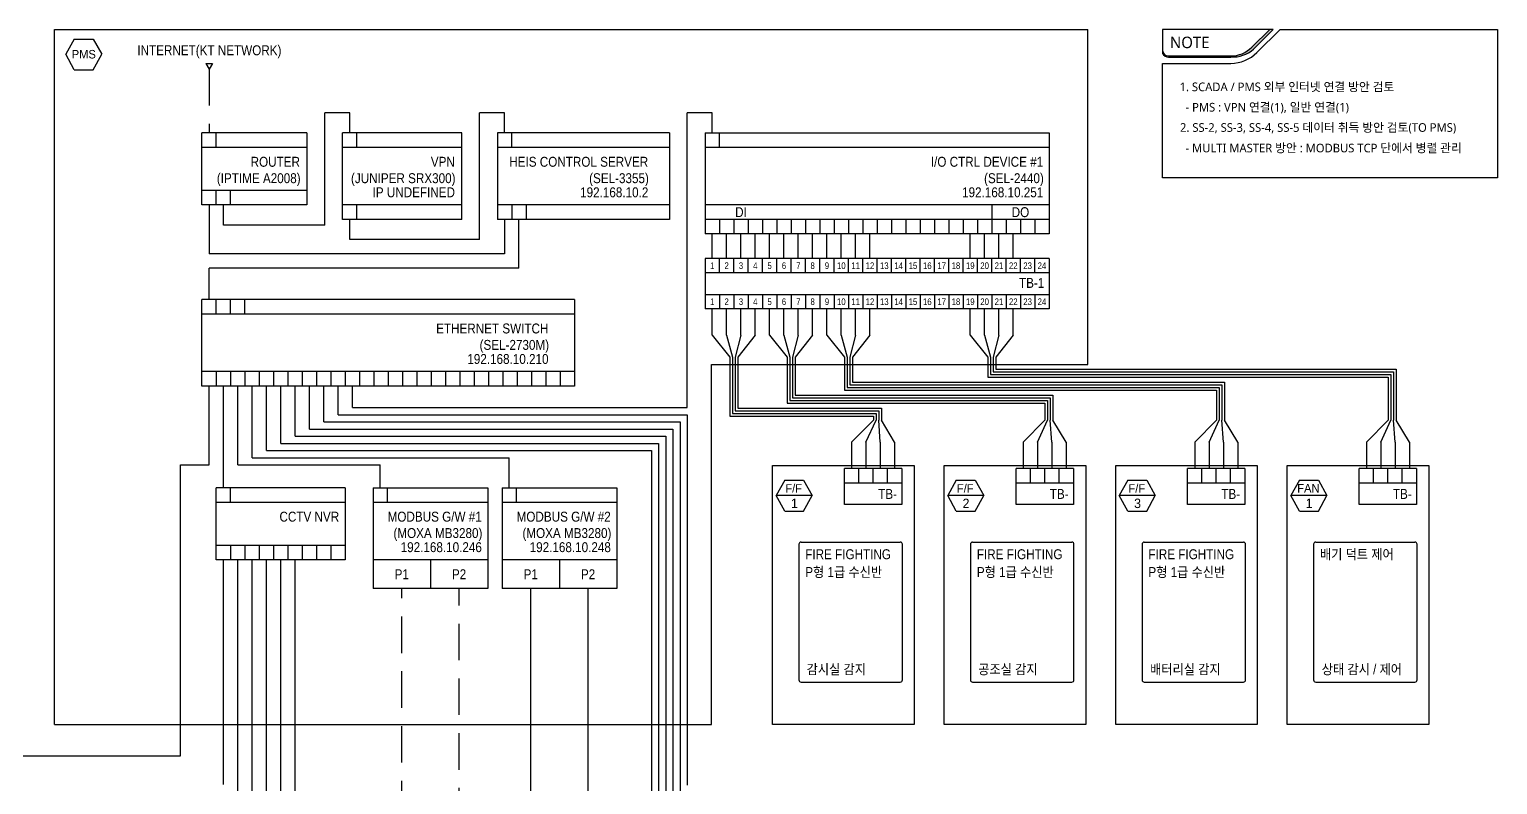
# Model space of a CAD drawing. Header units: millimetres. Extents: x 3366 to 637019, y 0 to 56757.
# Drawn here: x 142264 to 161442, y 17294 to 27153 of the extents above; entities that cross this region are included whole.
import ezdxf
from ezdxf.enums import TextEntityAlignment as Align

# ---------------------------------------------------------------- set-up
doc = ezdxf.new("R2010")
doc.units = ezdxf.units.MM
doc.set_wipeout_variables(frame=1)
doc.linetypes.add('CE04', pattern=[15, 10, -2, 1, -2])
doc.linetypes.add('HIDDEN2', pattern=[4.7624999999999975, 3.174999999999999, -1.587499999999999])
for name, color, linetype in [('004.ESS전기실주기사항', 7, 'Continuous'), ('ESYM', 4, 'Continuous'), ('SEL-735', 7, 'Continuous'), ('TEXT', 3, 'Continuous')]:
    doc.layers.add(name, color=color, linetype=linetype)
doc.styles.add('GHS', font='', dxfattribs={"width": 0.7})
doc.styles.add('맑은고딕', font='malgun.ttf')
doc.styles.get('GHS').set_extended_font_data('Gulim')

# ---------------------------------------------------------------- blocks, each defined once
blk = doc.blocks.new('DIGITAL LAYOUT')
at = {"layer": 'SEL-735', "color": 8, "linetype": 'Continuous', "lineweight": -3}
for p, q in [((9070706.639495933, -3285224.709214698), (9070706.639495933, -3293180.088807981)), ((9070834.952600794, -3285096.396109838), (9076659.241474131, -3285096.396109838)), ((9076787.554578992, -3293180.088807981), (9076787.554578992, -3285224.709214698)), ((9070834.952600794, -3293308.40191284), (9076659.241474131, -3293308.40191284))]:
    blk.add_line(p, q, dxfattribs=at)
for centre, start, end in [((9070834.952600794, -3285224.709214697), 90, 180), ((9076659.241474131, -3285224.709214698), 0, 90), ((9070834.952600794, -3293180.088807981), 180, 270), ((9076659.241474131, -3293180.088807981), 270, 0)]:
    blk.add_arc(centre, 128.3131048589562, start, end, dxfattribs=at)
blk = doc.blocks.new('COMP')
at = {"color": 8, "linetype": 'Continuous'}
blk.add_lwpolyline([(1.091393642127514e-11, 2815.567845134597), (1541.276957092065, 2815.567845134589), (1541.276957092068, 9.094947017729282e-13), (0, 0)], close=True, dxfattribs=at)
at = {"layer": 'ESYM', "color": 1}
for p, q in [((132.2785100566616, 2656.669670203698), (39.72367194838444, 2491.335974567334)), ((132.2785100566616, 2656.669670203698), (338.5173575939916, 2656.669670203698)), ((338.5173575939916, 2656.669670203698), (431.0721957052519, 2491.335974567334)), ((132.2785100566616, 2321.061306304114), (39.72367194838444, 2491.335974567334)), ((431.0721957052519, 2491.335974567334), (39.72367194838444, 2491.335974567334)), ((338.5173575939916, 2321.061306304114), (431.0721957052519, 2491.335974567334)), ((132.2785100566616, 2321.061306304114), (338.5173575939916, 2321.061306304114))]:
    blk.add_line(p, q, dxfattribs=at)

msp = doc.modelspace()

# ---------------------------------------------------------------- linework, layer by layer
at = {"color": 8, "linetype": 'Continuous'}
for p, q in [((142592.841996818, 27152.63536571973), (156087.6750128252, 27152.63536571973)), ((142592.8419968181, 18080.06520974561), (142592.841996818, 27152.63536571973)), ((156087.6750128252, 22779.71893819905), (156087.6750128252, 27152.63536571971)), ((151174.3884439194, 18080.06520974561), (151174.3884439194, 22779.71893819897)), ((151174.3884439194, 22779.71893819898), (156087.6750128252, 22779.71893819904)), ((142592.841996818, 18080.06520974561), (151174.3884439194, 18080.06520974573))]:
    msp.add_line(p, q, dxfattribs=at)
at = {"color": 2}
for p, q in [((144570.8664294954, 26706.66508601468), (144654.0243306581, 26706.66508601468)), ((144570.8664294954, 26706.66508601468), (144612.4453800896, 26635.20375145834)), ((144654.0243306581, 26706.66508601468), (144612.4453800896, 26635.20375145834))]:
    msp.add_line(p, q, dxfattribs=at)
at = {"color": 2, "linetype": 'HIDDEN2', "ltscale": 150}
for p, q in [((144612.4453800896, 26635.20375145834), (144612.4453800896, 25801.18802178605)), ((147127.4943929584, 16154.04387607276), (147127.4943929578, 19852.18900442826)), ((147876.2943929585, 16060.44387611329), (147876.2943929579, 19852.18900442826))]:
    msp.add_line(p, q, dxfattribs=at)
at = {"color": 3}
for p, q in [((146448.446444449, 26063.34947693228), (146121.7925283184, 26063.34826180864)), ((146121.7925282531, 24599.14930026598), (146121.7925283184, 26063.34947693229)), ((146448.4464444491, 25801.65186228456), (146448.446444449, 26063.34947693228)), ((148471.6475088086, 26063.34947693228), (148144.993592678, 26063.34826180864)), ((148144.9935926127, 24410.98709285277), (148144.993592678, 26063.34947693228)), ((148471.6475088088, 25801.65186228456), (148471.6475088086, 26063.34947693228)), ((151184.1553410701, 26063.34947693228), (150857.5014249395, 26063.34826180863)), ((150857.501424875, 22216.65207777613), (150857.5014249395, 26063.34826180863)), ((151184.1553410702, 25801.65186228455), (151184.1553410701, 26063.34947693228)), ((144799.6453800898, 24599.14321057045), (144799.6453800896, 24860.84082521817)), ((146121.7925282531, 24599.14930026598), (144799.6453800899, 24599.14321057045)), ((146448.4464444493, 24410.98100315719), (146448.4464444492, 24672.67861780491)), ((148658.8475088089, 24034.66267802622), (148658.8475088088, 24672.67861780492)), ((148144.9935926127, 24410.98709285277), (146448.4464444494, 24410.98100315719)), ((148658.8475088089, 24034.66267802622), (144612.4453800896, 24034.65658833064)), ((144612.4453800897, 23625.88815927429), (144612.4453800896, 24034.65658833064)), ((144612.4453800897, 21467.85207809347), (144612.4453800896, 22496.91491479465)), ((144799.6453800896, 21169.32445632116), (144799.6453800895, 22496.91491479465)), ((144986.8453800896, 21467.85207809368), (144986.8453800895, 22496.91491479464)), ((145174.0453800895, 21561.45207805309), (145174.0453800895, 22496.91491479464)), ((145361.2453800896, 21655.05207801236), (145361.2453800895, 22496.91491479464)), ((145548.4453800895, 21748.65207797171), (145548.4453800895, 22496.91491479464)), ((145735.6453800895, 21842.25207793107), (145735.6453800895, 22496.91491479464)), ((145922.8453800895, 21935.85207789225), (145922.8453800895, 22496.91491479464)), ((146110.0453800895, 22029.45207785107), (146110.0453800895, 22496.91491479464)), ((146297.2453800895, 22123.05207781361), (146297.2453800895, 22496.91491479464)), ((146484.4453800895, 22216.65207777613), (146484.4453800895, 22496.91491479464)), ((146297.2453800895, 22123.05207781361), (150857.5014248751, 22123.05207781362)), ((146484.4453800895, 22216.65207777613), (150857.501424875, 22216.65207777614)), ((150857.501424875, 22123.05207781361), (150857.5014248766, 17287.64931524397)), ((145922.8453800895, 21935.85207789225), (150670.3014249562, 21935.85207789225)), ((146110.0453800895, 22029.45207785107), (150763.9014249156, 22029.45207785108)), ((150670.3014249562, 21935.85207789225), (150670.3014249575, 17100.44931532469)), ((150763.9014249156, 22029.45207785108), (150763.9014249169, 17194.04931528408)), ((145548.4453800895, 21748.65207797171), (150483.1014250373, 21748.65207797172)), ((145735.6453800895, 21842.25207793107), (150576.7014249967, 21842.25207793107)), ((150483.1014250373, 21748.65207797172), (150483.1014250372, 16913.24931540529)), ((150576.7014249967, 21842.25207793107), (150576.7014249965, 17006.84931536464)), ((145174.0453800895, 21561.45207805309), (148531.4943929578, 21561.45207805304)), ((145361.2453800896, 21655.05207801236), (150389.5014250779, 21655.05207801236)), ((148531.4943929579, 21169.32445632115), (148531.4943929578, 21561.45207805304)), ((150389.5014250779, 21655.05207801236), (150389.5014250778, 16819.64931544587)), ((144238.0453799583, 17668.63761649094), (144238.0453800499, 21467.85207809348)), ((144238.0453800499, 21467.85207809348), (144612.4453800896, 21467.85207809347)), ((144986.8453800896, 21467.85207809368), (146846.6943929579, 21467.85207809367)), ((146846.6943929579, 21169.32445632116), (146846.6943929579, 21467.85207809366)), ((144799.6453799502, 17294.23761813351), (144799.6453800774, 20228.51341925478)), ((144986.8453799477, 17200.63761817414), (144986.8453800775, 20228.51341925478)), ((145174.0453799405, 17107.03761821476), (145174.0453800772, 20228.51341925478)), ((145361.2453799376, 17013.43761825428), (145361.2453800774, 20228.51341925478)), ((145548.4453799335, 16919.8376182947), (145548.4453800773, 20228.51341925478)), ((145735.6453799287, 16826.23761833486), (145735.6453800774, 20228.51341925478)), ((138198.0592493256, 17668.63761670255), (144238.0453799516, 17668.63761649094))]:
    msp.add_line(p, q, dxfattribs=at)
for p, q in [((144518.8453800896, 24860.84082521817), (144518.8453800896, 25801.65186228456)), ((145888.7386121877, 25801.65186228456), (144518.8453800896, 25801.65186228456)), ((144706.0453800895, 25613.48965487129), (144706.0453800895, 25801.65186228456)), ((145888.7386121877, 25801.65186228456), (145888.7386121877, 24860.84082521817)), ((146354.8464444491, 24672.67861780491), (146354.8464444491, 25801.65186228456)), ((147911.9396765472, 25801.65186228456), (146354.8464444491, 25801.65186228456)), ((146542.0464444492, 25613.4896548713), (146542.0464444492, 25801.65186228456)), ((147911.9396765472, 24672.67861780492), (147911.9396765472, 25801.65186228456)), ((148378.0475088088, 25801.65186228456), (148378.0475088088, 24672.6786178049)), ((150624.4475088087, 25801.65186228456), (148378.0475088088, 25801.65186228456)), ((148565.2475088087, 25613.4896548713), (148565.2475088087, 25801.65186228456)), ((150624.4475088087, 25801.65186228456), (150624.4475088087, 24672.67861780492)), ((151090.5553410702, 25801.65186228455), (151090.5553410702, 24484.51641039165)), ((151090.5553410702, 25801.65186228455), (155583.3553410703, 25801.65186228455)), ((151277.7553410703, 25613.48965487129), (151277.7553410703, 25801.65186228455)), ((155583.3553410703, 25801.65186228451), (155583.3553410703, 24484.51641039165)), ((151090.5553410702, 25613.48965487128), (155583.3553410703, 25613.48965487128)), ((144706.0453800895, 24860.84082521817), (144706.0453800895, 25049.00303263144)), ((144893.2453800895, 24860.84082521817), (144893.2453800895, 25049.00303263144)), ((145888.7386121877, 24860.84082521817), (144518.8453800896, 24860.84082521817)), ((146542.0464444492, 24672.67861780491), (146542.0464444492, 24860.84082521818)), ((148565.2475088087, 24860.84082521818), (148565.2475088087, 24672.67861780492)), ((148752.4475088087, 24860.84082521818), (148752.4475088087, 24672.67861780492)), ((155583.3553410703, 24860.8408252182), (151090.5553410702, 24860.8408252182)), ((154834.5553410703, 24860.84082521819), (154834.5553410703, 24484.51641039165)), ((147911.9396765472, 24672.67861780491), (146354.8464444491, 24672.67861780491)), ((150624.4475088087, 24672.67861780492), (148378.0475088088, 24672.67861780492)), ((155583.3553410703, 24672.67861780492), (151090.5553410702, 24672.6786178049)), ((151277.7553410703, 24672.67861780492), (151277.7553410703, 24484.51641039165)), ((151464.9553410703, 24672.67861780492), (151464.9553410703, 24484.51641039165)), ((151652.1553410703, 24672.67861780492), (151652.1553410703, 24484.51641039165)), ((151839.3553410703, 24672.67861780492), (151839.3553410703, 24484.51641039165)), ((152026.5553410702, 24672.67861780493), (152026.5553410702, 24484.51641039165)), ((152213.7553410703, 24672.67861780493), (152213.7553410703, 24484.51641039166)), ((152400.9553410703, 24672.67861780493), (152400.9553410703, 24484.51641039166)), ((152588.1553410703, 24672.67861780493), (152588.1553410703, 24484.51641039166)), ((152775.3553410703, 24672.67861780494), (152775.3553410703, 24484.51641039166)), ((152962.5553410702, 24672.67861780492), (152962.5553410702, 24484.51641039165)), ((153149.7553410702, 24672.67861780493), (153149.7553410702, 24484.51641039165)), ((153336.9553410703, 24672.67861780491), (153336.9553410703, 24484.51641039164)), ((153524.1553410702, 24672.67861780492), (153524.1553410702, 24484.51641039164)), ((153711.3553410702, 24672.67861780493), (153711.3553410702, 24484.51641039166)), ((153898.5553410701, 24672.67861780494), (153898.5553410701, 24484.51641039166)), ((154085.7553410702, 24672.67861780492), (154085.7553410702, 24484.51641039165)), ((154272.9553410701, 24672.67861780493), (154272.9553410701, 24484.51641039165)), ((154460.15534107, 24672.67861780493), (154460.15534107, 24484.51641039165)), ((154647.3553410703, 24672.67861780493), (154647.3553410703, 24484.51641039165)), ((155021.7553410703, 24672.67861780492), (155021.7553410703, 24484.51641039165)), ((155208.9553410703, 24672.67861780492), (155208.9553410703, 24484.51641039165)), ((155396.1553410703, 24672.67861780493), (155396.1553410703, 24484.51641039165)), ((155583.3553410703, 24484.51641039165), (151090.5553410702, 24484.51641039165)), ((151090.5553410703, 24162.06068818088), (151090.5553410703, 23503.49296223445)), ((155583.3553410702, 24162.06068818088), (151090.5553410703, 24162.06068818088)), ((151277.7553410704, 23973.89848076762), (151277.7553410704, 24162.06068818088)), ((151464.9553410703, 23973.89848076762), (151464.9553410703, 24162.06068818088)), ((151652.1553410704, 23973.89848076761), (151652.1553410704, 24162.06068818088)), ((151839.3553410703, 23973.89848076762), (151839.3553410703, 24162.06068818088)), ((152026.5553410703, 23973.89848076762), (152026.5553410703, 24162.06068818088)), ((152213.7553410704, 23973.89848076762), (152213.7553410704, 24162.06068818088)), ((152400.9553410703, 23973.89848076762), (152400.9553410703, 24162.06068818088)), ((152588.1553410704, 23973.89848076762), (152588.1553410704, 24162.06068818088)), ((152775.3553410703, 23973.89848076762), (152775.3553410703, 24162.06068818088)), ((152962.5553410703, 23973.89848076762), (152962.5553410703, 24162.06068818088)), ((153149.7553410704, 23973.89848076762), (153149.7553410704, 24162.06068818088)), ((153336.9553410703, 23973.89848076762), (153336.9553410703, 24162.06068818088)), ((153524.1553410704, 23973.89848076761), (153524.1553410704, 24162.06068818088)), ((153711.3553410703, 23973.89848076762), (153711.3553410703, 24162.06068818088)), ((153898.5553410703, 23973.89848076762), (153898.5553410703, 24162.06068818088)), ((154085.7553410704, 23973.89848076762), (154085.7553410704, 24162.06068818088)), ((154272.9553410703, 23973.89848076762), (154272.9553410703, 24162.06068818088)), ((154460.1553410704, 23973.89848076762), (154460.1553410704, 24162.06068818088)), ((154647.3553410703, 23973.89848076762), (154647.3553410703, 24162.06068818088)), ((154834.5553410703, 23973.89848076762), (154834.5553410703, 24162.06068818088)), ((155021.7553410702, 23973.89848076762), (155021.7553410702, 24162.06068818088)), ((155208.9553410703, 23973.89848076762), (155208.9553410703, 24162.06068818088)), ((155396.1553410703, 23973.89848076762), (155396.1553410703, 24162.06068818088)), ((155583.3553410702, 24162.06068818088), (155583.3553410702, 23503.49296223445)), ((144518.8453800896, 22496.91491479464), (144518.8453800896, 23625.88815927428)), ((149386.0453800895, 23625.88815927429), (144518.8453800896, 23625.88815927429)), ((144706.0453800895, 23437.72595186102), (144706.0453800895, 23625.88815927429)), ((144893.2453800895, 23437.72595186102), (144893.2453800895, 23625.88815927429)), ((145080.4453800896, 23437.72595186101), (145080.4453800896, 23625.88815927429)), ((149386.0453800895, 23625.88815927429), (149386.0453800895, 22496.91491479465)), ((151277.7553410704, 23691.65516964771), (151277.7553410704, 23503.49296223445)), ((151464.9553410703, 23691.65516964771), (151464.9553410703, 23503.49296223445)), ((151652.1553410704, 23691.65516964773), (151652.1553410704, 23503.49296223445)), ((151839.3553410703, 23691.65516964771), (151839.3553410703, 23503.49296223445)), ((152026.5553410703, 23691.65516964771), (152026.5553410703, 23503.49296223445)), ((152213.7553410704, 23691.65516964771), (152213.7553410704, 23503.49296223445)), ((152400.9553410703, 23691.65516964771), (152400.9553410703, 23503.49296223445)), ((152588.1553410704, 23691.65516964771), (152588.1553410704, 23503.49296223445)), ((152775.3553410703, 23691.65516964771), (152775.3553410703, 23503.49296223445)), ((152962.5553410703, 23691.65516964771), (152962.5553410703, 23503.49296223445)), ((153149.7553410704, 23691.65516964771), (153149.7553410704, 23503.49296223445)), ((153336.9553410703, 23691.65516964771), (153336.9553410703, 23503.49296223445)), ((153524.1553410704, 23691.65516964773), (153524.1553410704, 23503.49296223445)), ((153711.3553410703, 23691.65516964771), (153711.3553410703, 23503.49296223445)), ((153898.5553410703, 23691.65516964771), (153898.5553410703, 23503.49296223445)), ((154085.7553410704, 23691.65516964771), (154085.7553410704, 23503.49296223445)), ((154272.9553410703, 23691.65516964771), (154272.9553410703, 23503.49296223445)), ((154460.1553410704, 23691.65516964771), (154460.1553410704, 23503.49296223445)), ((154647.3553410703, 23691.65516964771), (154647.3553410703, 23503.49296223445)), ((154834.5553410703, 23691.65516964771), (154834.5553410703, 23503.49296223445)), ((155021.7553410702, 23691.65516964771), (155021.7553410702, 23503.49296223445)), ((155208.9553410703, 23691.65516964771), (155208.9553410703, 23503.49296223445)), ((155396.1553410703, 23691.65516964771), (155396.1553410703, 23503.49296223445)), ((144518.8453800896, 23437.72595186101), (149386.0453800895, 23437.72595186101)), ((155583.3553410702, 23503.49296223445), (151090.5553410703, 23503.49296223445)), ((149386.0453800895, 22685.07712220792), (144518.8453800896, 22685.07712220792)), ((144706.0453800895, 22685.07712220791), (144706.0453800895, 22496.91491479464)), ((144893.2453800895, 22685.07712220791), (144893.2453800895, 22496.91491479464)), ((145080.4453800896, 22685.07712220791), (145080.4453800896, 22496.91491479464)), ((145267.6453800895, 22685.07712220791), (145267.6453800895, 22496.91491479464)), ((145454.8453800896, 22685.07712220791), (145454.8453800896, 22496.91491479464)), ((145642.0453800895, 22685.07712220791), (145642.0453800895, 22496.91491479464)), ((145829.2453800895, 22685.07712220791), (145829.2453800895, 22496.91491479464)), ((146016.4453800896, 22685.07712220792), (146016.4453800896, 22496.91491479465)), ((146203.6453800895, 22685.07712220792), (146203.6453800895, 22496.91491479464)), ((146390.8453800896, 22685.07712220791), (146390.8453800896, 22496.91491479464)), ((146578.0453800895, 22685.07712220791), (146578.0453800895, 22496.91491479464)), ((146765.2453800895, 22685.07712220792), (146765.2453800895, 22496.91491479464)), ((146952.4453800896, 22685.07712220792), (146952.4453800896, 22496.91491479464)), ((147139.6453800895, 22685.0771222079), (147139.6453800895, 22496.91491479463)), ((147326.8453800896, 22685.07712220791), (147326.8453800896, 22496.91491479464)), ((147514.0453800895, 22685.07712220791), (147514.0453800895, 22496.91491479464)), ((147701.2453800895, 22685.07712220791), (147701.2453800895, 22496.91491479464)), ((147888.4453800896, 22685.07712220791), (147888.4453800896, 22496.91491479464)), ((148075.6453800895, 22685.07712220791), (148075.6453800895, 22496.91491479464)), ((148262.8453800896, 22685.07712220792), (148262.8453800896, 22496.91491479464)), ((148450.0453800895, 22685.07712220792), (148450.0453800895, 22496.91491479464)), ((148637.2453800895, 22685.07712220791), (148637.2453800895, 22496.91491479464)), ((148824.4453800896, 22685.07712220791), (148824.4453800896, 22496.91491479464)), ((149011.6453800895, 22685.07712220792), (149011.6453800895, 22496.91491479464)), ((149198.8453800896, 22685.07712220792), (149198.8453800896, 22496.91491479464)), ((149386.0453800895, 22496.91491479464), (144518.8453800896, 22496.91491479464)), ((153659.0186626531, 21422.40415821736), (152910.2186626531, 21422.40415821736)), ((153097.4186626531, 21234.24195080409), (153097.4186626531, 21422.40415821736)), ((153284.6186626531, 21234.24195080409), (153284.6186626531, 21422.40415821736)), ((153471.8186626532, 21234.24195080409), (153471.8186626532, 21422.40415821736)), ((155899.9770119375, 21422.40415821737), (155151.1770119375, 21422.40415821737)), ((155338.3770119376, 21234.24195080411), (155338.3770119376, 21422.40415821737)), ((155525.5770119375, 21234.24195080411), (155525.5770119375, 21422.40415821737)), ((155712.7770119376, 21234.24195080411), (155712.7770119376, 21422.40415821737)), ((158140.9353612217, 21422.40415821737), (157392.1353612217, 21422.40415821737)), ((157579.3353612217, 21234.24195080411), (157579.3353612217, 21422.40415821737)), ((157766.5353612218, 21234.24195080411), (157766.5353612218, 21422.40415821737)), ((157953.7353612217, 21234.24195080411), (157953.7353612217, 21422.40415821737)), ((160381.8937105058, 21422.40415821737), (159633.0937105059, 21422.40415821737)), ((159820.2937105058, 21234.24195080411), (159820.2937105058, 21422.40415821737)), ((160007.4937105059, 21234.24195080411), (160007.4937105059, 21422.40415821737)), ((160194.6937105058, 21234.24195080411), (160194.6937105058, 21422.40415821737)), ((144706.0453800823, 20228.51341925478), (144706.0453800823, 21169.32445632116)), ((146390.8453800824, 21169.32445632115), (144706.0453800823, 21169.32445632116)), ((144893.2453800823, 20981.16224890789), (144893.2453800823, 21169.32445632116)), ((146390.8453800824, 21169.32445632115), (146390.8453800823, 20228.51341925478)), ((146753.0943929505, 21169.32445632118), (146753.0943929505, 19852.18900442827)), ((146753.0943929505, 21169.32445632116), (148250.6943929505, 21169.32445632115)), ((146940.2943929506, 20981.1622489079), (146940.2943929506, 21169.32445632116)), ((148250.6943929505, 21169.32445632111), (148250.6943929505, 19852.18900442826)), ((148437.8943929506, 21169.32445632116), (148437.8943929506, 19852.18900442825)), ((148437.8943929506, 21169.32445632115), (149935.4943929506, 21169.32445632114)), ((148625.0943929505, 20981.16224890788), (148625.0943929505, 21169.32445632115)), ((149935.4943929506, 21169.3244563211), (149935.4943929506, 19852.18900442825)), ((146753.0943929505, 20981.16224890788), (148250.6943929505, 20981.16224890788)), ((148437.8943929506, 20981.16224890787), (149935.4943929506, 20981.16224890787)), ((144893.2453800823, 20416.67562666805), (144893.2453800823, 20228.51341925478)), ((145080.4453800822, 20416.67562666805), (145080.4453800822, 20228.51341925478)), ((145267.6453800823, 20416.67562666805), (145267.6453800823, 20228.51341925478)), ((145454.8453800823, 20416.67562666805), (145454.8453800823, 20228.51341925478)), ((145642.0453800823, 20416.67562666805), (145642.0453800823, 20228.51341925478)), ((145829.2453800823, 20416.67562666805), (145829.2453800823, 20228.51341925478)), ((146016.4453800822, 20416.67562666805), (146016.4453800822, 20228.51341925478)), ((146203.6453800823, 20416.67562666805), (146203.6453800823, 20228.51341925478)), ((146390.8453800823, 20228.51341925478), (144706.0453800823, 20228.51341925478)), ((148250.6943929505, 20228.51341925478), (146753.0943929505, 20228.5134192548)), ((147501.8943929506, 20228.51341925478), (147501.8943929506, 19852.18900442826)), ((149935.4943929506, 20228.51341925478), (148437.8943929506, 20228.51341925478)), ((149186.6943929506, 20228.51341925478), (149186.6943929506, 19852.18900442825)), ((148250.6943929505, 19852.18900442826), (146753.0943929505, 19852.18900442826)), ((149935.4943929506, 19852.18900442825), (148437.8943929506, 19852.18900442825)), ((148812.2943929583, 16060.4438761135), (148812.2943929578, 19852.18900442825)), ((149561.0943929578, 16154.04387607276), (149561.0943929578, 19852.18900442825))]:
    msp.add_line(p, q)
at = {"color": 3, "ltscale": 150}
for p, q in [((144612.4453800897, 24860.84082521821), (144612.4453800897, 24222.81983487877)), ((148471.6475088088, 24672.67861780492), (148471.6475088088, 24222.82465178378)), ((148471.6475088088, 24222.82465178378), (144612.4453800897, 24222.81983487877))]:
    msp.add_line(p, q, dxfattribs=at)
at = {"color": 5}
for p, q in [((151184.1553410703, 24162.06068818088), (151184.1553410703, 24484.51641039165)), ((151371.3553410703, 24162.06068818088), (151371.3553410703, 24484.51641039165)), ((151558.5553410702, 24162.06068818088), (151558.5553410702, 24484.51641039165)), ((151745.7553410703, 24162.06068818088), (151745.7553410703, 24484.51641039165)), ((151932.9553410703, 24162.06068818088), (151932.9553410703, 24484.51641039165)), ((152120.1553410703, 24162.06068818088), (152120.1553410703, 24484.51641039165)), ((152307.3553410703, 24162.06068818088), (152307.3553410703, 24484.51641039165)), ((152494.5553410703, 24162.06068818088), (152494.5553410703, 24484.51641039165)), ((152681.7553410703, 24162.06068818088), (152681.7553410703, 24484.51641039165)), ((152868.9553410703, 24162.06068818088), (152868.9553410703, 24484.51641039165)), ((153056.1553410703, 24162.06068818088), (153056.1553410703, 24484.51641039165)), ((153243.3553410703, 24162.06068818088), (153243.3553410703, 24484.51641039165)), ((154553.7553410699, 24162.06068818088), (154553.7553410699, 24484.51641039165)), ((154740.9553410699, 24162.06068818088), (154740.9553410699, 24484.51641039165)), ((154928.15534107, 24162.06068818088), (154928.15534107, 24484.51641039165)), ((155115.3553410699, 24162.06068818088), (155115.3553410699, 24484.51641039165)), ((151184.1553410704, 23160.94700687222), (151184.1553410704, 23503.49296223445)), ((151371.3553410703, 23160.94700687222), (151371.3553410703, 23503.49296223445)), ((151558.5553410703, 23160.94700687222), (151558.5553410703, 23503.49296223445)), ((151745.7553410704, 23160.94700687222), (151745.7553410704, 23503.49296223445)), ((151932.9553410703, 23160.94700687222), (151932.9553410703, 23503.49296223445)), ((152120.1553410704, 23160.94700687222), (152120.1553410704, 23503.49296223445)), ((152307.3553410703, 23160.94700687222), (152307.3553410703, 23503.49296223445)), ((152494.5553410703, 23160.94700687222), (152494.5553410703, 23503.49296223445)), ((152681.7553410704, 23160.94700687222), (152681.7553410704, 23503.49296223445)), ((152868.9553410703, 23160.94700687222), (152868.9553410703, 23503.49296223445)), ((153056.1553410704, 23160.94700687222), (153056.1553410704, 23503.49296223445)), ((153243.3553410703, 23160.94700687222), (153243.3553410703, 23503.49296223445)), ((154553.7553410702, 23160.94700687222), (154553.7553410702, 23503.49296223445)), ((154740.9553410702, 23160.94700687222), (154740.9553410702, 23503.49296223445)), ((154928.1553410703, 23160.94700687222), (154928.1553410703, 23503.49296223445)), ((155115.3553410702, 23160.94700687222), (155115.3553410702, 23503.49296223445)), ((151184.1553410704, 23160.94700687222), (151412.9813889005, 22873.78021184051)), ((151371.3553410703, 23160.94700687222), (151447.6306903469, 22873.78021184053)), ((151558.5553410703, 23160.94700687222), (151482.2799917933, 22873.78021184056)), ((151745.7553410704, 23160.94700687222), (151516.9292932397, 22873.78021184051)), ((151932.9553410703, 23160.94700687222), (152161.7813889006, 22873.78021184051)), ((152120.1553410704, 23160.94700687222), (152196.4306903469, 22873.78021184053)), ((152307.3553410703, 23160.94700687222), (152231.0799917934, 22873.78021184056)), ((152494.5553410703, 23160.94700687222), (152265.7292932397, 22873.78021184051)), ((152681.7553410704, 23160.94700687222), (152910.5813889005, 22873.78021184051)), ((152868.9553410703, 23160.94700687222), (152945.2306903469, 22873.78021184053)), ((153056.1553410704, 23160.94700687222), (152979.8799917933, 22873.78021184056)), ((153243.3553410703, 23160.94700687222), (153014.5292932397, 22873.78021184051)), ((154553.7553410702, 23160.94700687222), (154782.5813889004, 22873.78021184051)), ((154740.9553410702, 23160.94700687222), (154817.2306903468, 22873.78021184053)), ((154928.1553410703, 23160.94700687222), (154851.8799917932, 22873.78021184056)), ((155115.3553410702, 23160.94700687222), (154886.5292932396, 22873.78021184051)), ((151412.9813889005, 22873.78021184051), (151412.9813889005, 22105.17842495497)), ((151447.6306903469, 22873.78021184056), (151447.6306903468, 22139.8277264013)), ((151482.2799917933, 22873.78021184051), (151482.2799917933, 22174.47702784776)), ((151516.9292932397, 22873.78021184051), (151516.9292932397, 22209.12632929409)), ((152161.7813889006, 22873.78021184051), (152161.7813889007, 22274.38716517725)), ((152196.430690347, 22873.78021184056), (152196.430690347, 22309.0364666236)), ((152231.0799917934, 22873.78021184051), (152231.0799917935, 22343.68576807006)), ((152265.7292932397, 22873.78021184051), (152265.7292932395, 22378.33506951638)), ((152910.5813889005, 22873.78021184051), (152910.5813889005, 22443.59590539954)), ((152945.2306903469, 22873.78021184056), (152945.2306903469, 22478.24520684589)), ((152979.8799917933, 22873.78021184051), (152979.8799917932, 22512.89450829236)), ((153014.5292932396, 22873.78021184051), (153014.5292932396, 22547.54380973868)), ((154782.5813889004, 22873.78021184051), (154782.5813889004, 22612.80464562182)), ((154817.2306903468, 22873.78021184056), (154817.2306903468, 22647.45394706818)), ((154851.8799917932, 22873.78021184051), (154851.8799917932, 22682.10324851466)), ((154886.5292932395, 22873.78021184051), (154886.5292932395, 22716.75254996097)), ((154817.2306903469, 22647.45394706818), (160046.0746086944, 22647.45394706816)), ((154851.8799917932, 22682.10324851467), (160080.7239101407, 22682.10324851466)), ((154886.5292932395, 22716.75254996098), (160115.373211587, 22716.75254996095)), ((160046.0746086944, 22647.45394706815), (160046.0746086944, 22052.11690861125)), ((160080.7239101407, 22682.10324851466), (160080.7239101407, 22052.11690861125)), ((160115.3732115871, 22716.75254996094), (160115.3732115871, 22052.11690861125)), ((152910.5813889005, 22443.59590539954), (157770.4669579638, 22443.59590539947)), ((152945.2306903469, 22478.24520684588), (157805.1162594103, 22478.24520684586)), ((152979.8799917932, 22512.89450829236), (157839.7655608566, 22512.89450829236)), ((153014.5292932396, 22547.54380973868), (157874.414862303, 22547.54380973864)), ((154782.5813889004, 22612.80464562182), (160011.425307248, 22612.80464562178)), ((157770.4669579638, 22443.59590539947), (157770.4669579638, 22052.11690861131)), ((157805.1162594103, 22478.24520684586), (157805.1162594103, 22052.11690861125)), ((157839.7655608566, 22512.89450829236), (157839.7655608566, 22052.11690861125)), ((157874.414862303, 22547.54380973864), (157874.4148623029, 22052.11690861125)), ((160011.425307248, 22612.80464562178), (160011.425307248, 22052.11690861131)), ((152161.7813889007, 22274.38716517725), (155529.5086086796, 22274.38716517718)), ((152196.430690347, 22309.0364666236), (155564.157910126, 22309.03646662356)), ((152231.0799917935, 22343.68576807006), (155598.8072115724, 22343.68576807006)), ((152265.7292932395, 22378.33506951638), (155633.4565130187, 22378.33506951634)), ((155529.5086086796, 22274.38716517718), (155529.5086086796, 22052.11690861131)), ((155564.157910126, 22309.03646662357), (155564.157910126, 22052.11690861125)), ((155598.8072115724, 22343.68576807006), (155598.8072115724, 22052.11690861125)), ((155633.4565130187, 22378.33506951634), (155633.4565130187, 22052.11690861125)), ((151412.9813889005, 22105.17842495497), (153288.5502593953, 22105.17842495492)), ((151447.6306903469, 22139.8277264013), (153323.1995608417, 22139.82772640128)), ((151482.2799917933, 22174.47702784776), (153357.848862288, 22174.47702784776)), ((151516.9292932397, 22209.12632929409), (153392.4981637343, 22209.12632929407)), ((153288.5502593953, 22105.17842495493), (153288.5502593952, 22052.11690861129)), ((153323.1995608417, 22139.82772640129), (153323.1995608417, 22052.11690861123)), ((153357.8488622881, 22174.47702784776), (153357.848862288, 22052.11690861123)), ((153392.4981637343, 22209.12632929407), (153392.4981637343, 22052.11690861123)), ((153003.8186626532, 21764.95011357958), (153288.5502593952, 22052.11690861124)), ((153191.0186626531, 21764.95011357958), (153323.1995608415, 22052.11690861124)), ((153378.2186626531, 21764.95011357958), (153357.8488622879, 22052.11690861124)), ((153565.4186626531, 21764.95011357958), (153392.4981637343, 22052.11690861123)), ((155244.7770119376, 21764.95011357959), (155529.5086086796, 22052.11690861126)), ((155431.9770119375, 21764.95011357959), (155564.1579101259, 22052.11690861126)), ((155619.1770119375, 21764.95011357959), (155598.8072115723, 22052.11690861126)), ((155806.3770119376, 21764.95011357959), (155633.4565130187, 22052.11690861125)), ((157485.7353612217, 21764.95011357959), (157770.4669579638, 22052.11690861126)), ((157672.9353612217, 21764.95011357959), (157805.1162594102, 22052.11690861126)), ((157860.1353612217, 21764.95011357959), (157839.7655608564, 22052.11690861126)), ((158047.3353612217, 21764.95011357959), (157874.4148623029, 22052.11690861125)), ((159726.6937105058, 21764.95011357959), (160011.4253072479, 22052.11690861126)), ((159913.8937105058, 21764.95011357959), (160046.0746086943, 22052.11690861126)), ((160101.0937105059, 21764.95011357959), (160080.7239101406, 22052.11690861126)), ((160288.2937105058, 21764.95011357959), (160115.3732115871, 22052.11690861125)), ((153003.8186626532, 21764.95011357958), (153003.8186626532, 21422.40415821735)), ((153191.0186626531, 21764.95011357958), (153191.0186626531, 21422.40415821735)), ((153378.2186626531, 21764.95011357958), (153378.2186626531, 21422.40415821735)), ((153565.4186626531, 21764.95011357958), (153565.4186626531, 21422.40415821735)), ((155244.7770119376, 21764.95011357959), (155244.7770119376, 21422.40415821737)), ((155431.9770119375, 21764.95011357959), (155431.9770119375, 21422.40415821737)), ((155619.1770119375, 21764.95011357959), (155619.1770119375, 21422.40415821737)), ((155806.3770119376, 21764.95011357959), (155806.3770119376, 21422.40415821737)), ((157485.7353612217, 21764.95011357959), (157485.7353612217, 21422.40415821737)), ((157672.9353612217, 21764.95011357959), (157672.9353612217, 21422.40415821737)), ((157860.1353612217, 21764.95011357959), (157860.1353612217, 21422.40415821737)), ((158047.3353612217, 21764.95011357959), (158047.3353612217, 21422.40415821737)), ((159726.6937105058, 21764.95011357959), (159726.6937105058, 21422.40415821737)), ((159913.8937105058, 21764.95011357959), (159913.8937105058, 21422.40415821737)), ((160101.0937105059, 21764.95011357959), (160101.0937105059, 21422.40415821737)), ((160288.2937105058, 21764.95011357959), (160288.2937105058, 21422.40415821737))]:
    msp.add_line(p, q, dxfattribs=at)
for points in [[(144518.8453800896, 25613.48965487127), (145888.7386121877, 25613.48965487127)], [(146354.8464444491, 25613.48965487129), (147911.9396765472, 25613.48965487129)], [(148378.0475088088, 25613.48965487128), (150624.4475088087, 25613.48965487128)], [(145888.7386121877, 25049.00303263144), (144518.8453800896, 25049.00303263144)], [(147911.9396765472, 24860.84082521818), (146354.8464444491, 24860.84082521818)], [(150624.4475088087, 24860.84082521819), (148378.0475088088, 24860.84082521818)], [(155583.3553410702, 23973.89848076764), (151090.5553410703, 23973.89848076762)], [(151090.5553410703, 23691.65516964771), (155583.3553410702, 23691.65516964773)], [(153659.0186626531, 21422.40415821736), (153659.0186626531, 20951.99863968417), (152910.2186626531, 20951.99863968419), (152910.2186626531, 21422.40415821736)], [(155899.9770119375, 21422.40415821737), (155899.9770119375, 20951.99863968419), (155151.1770119375, 20951.99863968421), (155151.1770119375, 21422.40415821737)], [(158140.9353612217, 21422.40415821737), (158140.9353612217, 20951.99863968419), (157392.1353612217, 20951.99863968421), (157392.1353612217, 21422.40415821737)], [(160381.8937105058, 21422.40415821737), (160381.8937105058, 20951.99863968419), (159633.0937105058, 20951.99863968421), (159633.0937105059, 21422.40415821737)], [(152910.2186626531, 21234.24195080408), (153659.0186626531, 21234.24195080408)], [(155151.1770119375, 21234.2419508041), (155899.9770119375, 21234.2419508041)], [(157392.1353612217, 21234.2419508041), (158140.9353612217, 21234.2419508041)], [(159633.0937105059, 21234.2419508041), (160381.8937105058, 21234.2419508041)], [(144706.0453800823, 20981.16224890787), (146390.8453800824, 20981.16224890787)], [(146390.8453800823, 20416.67562666805), (144706.0453800823, 20416.67562666806)]]:
    msp.add_lwpolyline(points)
at = {"layer": 'ESYM', "color": 1}
for p, q in [((142851.2972264211, 27026.96755528355), (142740.2314206893, 26828.56712051991)), ((142851.2972264211, 27026.96755528355), (143098.7838434641, 27026.96755528355)), ((143098.7838434641, 27026.96755528355), (143209.8496491976, 26828.56712051991)), ((142851.2972264211, 26624.23751860405), (142740.2314206893, 26828.56712051991)), ((143098.7838434641, 26624.23751860405), (143209.8496491976, 26828.56712051991)), ((142851.2972264211, 26624.23751860405), (143098.7838434641, 26624.23751860405))]:
    msp.add_line(p, q, dxfattribs=at)

# ---------------------------------------------------------------- block references
at = {"color": 3, "xscale": 1.2, "yscale": 1.2, "zscale": 1.2}
for p in [(151970.6791775778, 18080.06520974557), (154211.6375268622, 18080.06520974558), (156452.5958761463, 18080.06520974558), (158693.5542254305, 18080.06520974558)]:
    msp.add_blockref('COMP', p, dxfattribs=at)
at = {"xscale": 0.2223437640466005, "yscale": 0.2223437640466005, "zscale": 0.2223437640466005}
for p in [(-1864499.735541922, 750880.1853720755), (-1862258.777192638, 750880.1853720755), (-1860017.818843354, 750880.1853720755), (-1857776.860494069, 750880.1853720755)]:
    msp.add_blockref('DIGITAL LAYOUT', p, dxfattribs=at)

# ---------------------------------------------------------------- texts
at = {"linetype": 'CE04', "style": 'GHS'}
for s, height, p in [('PMS', 111.1718842024536, (142975.0405349417, 26828.56712051991)), ('F/F', 111.1718842024536, (152246.7240496724, 21162.64165731107)), ('F/F', 111.1718842024536, (154487.6823989569, 21162.64165731109)), ('F/F', 111.1718842024536, (156728.640748241, 21162.64165731109)), ('FAN', 111.1718842024536, (158969.5990975251, 21162.64165731109)), ('1', 123.5243157805039, (152256.663347001, 20965.93397464144)), ('2', 123.5243157805039, (154497.6216962853, 20965.93397464147)), ('3', 123.5243157805039, (156738.5800455696, 20965.93397464147)), ('1', 123.5243157805039, (158979.5383948537, 20965.93397464147))]:
    msp.add_text(s, height=height, dxfattribs=at).set_placement(p, align=Align.MIDDLE)
at = {"layer": 'TEXT', "color": 2, "linetype": 'Continuous', "lineweight": -3, "style": 'GHS', "width": 0.9}
msp.add_text('INTERNET(KT NETWORK)', height=129.6000026952666, dxfattribs=at).set_placement((143674.6876731332, 26880.02355102607), align=Align.MIDDLE_LEFT)
at = {"layer": 'TEXT', "color": 7, "linetype": 'Continuous', "lineweight": -3, "style": 'GHS', "width": 0.9}
for s, p in [('ROUTER', (145798.3876523529, 25424.25185573485)), ('VPN', (147821.5887167124, 25424.25185573485)), ('HEIS CONTROL SERVER', (150346.896548974, 25424.25185573486)), ('I/O CTRL DEVICE #1', (155505.4331485528, 25424.25185573486)), ('(IPTIME A2008)', (145806.9298629166, 25210.14487549786)), ('(JUNIPER SRX300)', (147830.1309272762, 25210.14487549786)), ('(SEL-3355)', (150355.4387595379, 25210.14487549787)), ('(SEL-2440)', (155513.9753591166, 25210.14487549787)), ('TB-1', (155520.9566743379, 23843.42629217363)), ('ETHERNET SWITCH', (149043.4945035904, 23248.48815272459)), ('(SEL-2730M)', (149052.0367141541, 23034.3811724876)), ('TB-', (153596.6199959207, 21088.3382052311)), ('TB-', (155837.5783452051, 21088.33820523112)), ('TB-', (158078.5366944893, 21088.33820523111)), ('TB-', (160319.4950437734, 21088.33820523111)), ('CCTV NVR', (146310.9519052558, 20791.92444977145)), ('MODBUS G/W #1', (148172.7722004331, 20791.92444977146)), ('MODBUS G/W #2', (149857.5722004331, 20791.92444977145)), ('(MOXA MB3280)', (148181.314410997, 20577.81746953446)), ('(MOXA MB3280)', (149866.114410997, 20577.81746953446))]:
    msp.add_text(s, height=129.6000026952666, dxfattribs=at).set_placement(p, align=Align.MIDDLE_RIGHT)
at = {"layer": 'TEXT', "linetype": 'Continuous', "lineweight": -3, "style": 'GHS', "width": 0.9}
for s, p in [('IP UNDEFINED', (147823.2971588253, 25026.01356479491)), ('192.168.10.2', (150348.6049910868, 25026.01356479492)), ('192.168.10.251', (155507.1415906655, 25026.01356479491)), ('192.168.10.210', (149045.2029457031, 22850.24986178463)), ('192.168.10.246', (148174.4806425459, 20393.68615883151)), ('192.168.10.248', (149859.2806425459, 20393.6861588315))]:
    msp.add_text(s, height=129.6000026952666, dxfattribs=at).set_placement(p, align=Align.MIDDLE_RIGHT)
at = {"layer": 'TEXT', "color": 7, "linetype": 'Continuous', "lineweight": -3, "style": 'GHS', "width": 0.9}
for s, height, p in [('DI', 129.6000026952666, (151558.5553410702, 24766.75972151155)), ('DO', 129.6000026952666, (155208.9553410703, 24766.75972151157)), ('1', 86.39999999999999, (151184.1553410704, 24067.97958447421)), ('2', 86.39999999999999, (151371.3553410703, 24067.97958447421)), ('3', 86.39999999999999, (151558.5553410703, 24067.97958447421)), ('4', 86.39999999999999, (151745.7553410704, 24067.97958447421)), ('5', 86.39999999999999, (151932.9553410703, 24067.97958447421)), ('6', 86.39999999999999, (152120.1553410704, 24067.97958447421)), ('7', 86.39999999999999, (152307.3553410703, 24067.97958447421)), ('8', 86.39999999999999, (152494.5553410703, 24067.97958447421)), ('9', 86.39999999999999, (152681.7553410704, 24067.97958447422)), ('10', 86.39999999999999, (152868.9553410703, 24067.97958447422)), ('11', 86.39999999999999, (153056.1553410704, 24067.97958447422)), ('12', 86.39999999999999, (153243.3553410703, 24067.97958447422)), ('13', 86.39999999999999, (153430.5553410703, 24067.97958447422)), ('14', 86.39999999999999, (153617.7553410704, 24067.97958447424)), ('15', 86.39999999999999, (153804.9553410703, 24067.97958447421)), ('16', 86.39999999999999, (153992.1553410704, 24067.97958447421)), ('17', 86.39999999999999, (154179.3553410703, 24067.97958447424)), ('18', 86.39999999999999, (154366.5553410703, 24067.97958447424)), ('19', 86.39999999999999, (154553.7553410704, 24067.97958447424)), ('20', 86.39999999999999, (154740.9553410703, 24067.97958447421)), ('21', 86.39999999999999, (154928.1553410703, 24067.97958447424)), ('22', 86.39999999999999, (155115.3553410702, 24067.97958447424)), ('23', 86.39999999999999, (155302.5553410703, 24067.97958447424)), ('24', 86.39999999999999, (155489.7553410702, 24067.97958447421)), ('1', 86.39999999999999, (151184.1553410704, 23597.57406594105)), ('2', 86.39999999999999, (151371.3553410703, 23597.57406594105)), ('3', 86.39999999999999, (151558.5553410703, 23597.57406594105)), ('4', 86.39999999999999, (151745.7553410704, 23597.57406594104)), ('5', 86.39999999999999, (151932.9553410703, 23597.57406594105)), ('6', 86.39999999999999, (152120.1553410704, 23597.57406594105)), ('7', 86.39999999999999, (152307.3553410703, 23597.57406594105)), ('8', 86.39999999999999, (152494.5553410703, 23597.57406594105)), ('9', 86.39999999999999, (152681.7553410704, 23597.57406594105)), ('10', 86.39999999999999, (152868.9553410703, 23597.57406594105)), ('11', 86.39999999999999, (153056.1553410704, 23597.57406594105)), ('12', 86.39999999999999, (153243.3553410703, 23597.57406594105)), ('13', 86.39999999999999, (153430.5553410703, 23597.57406594105)), ('14', 86.39999999999999, (153617.7553410704, 23597.57406594107)), ('15', 86.39999999999999, (153804.9553410703, 23597.57406594105)), ('16', 86.39999999999999, (153992.1553410704, 23597.57406594105)), ('17', 86.39999999999999, (154179.3553410703, 23597.57406594107)), ('18', 86.39999999999999, (154366.5553410703, 23597.57406594107)), ('19', 86.39999999999999, (154553.7553410704, 23597.57406594107)), ('20', 86.39999999999999, (154740.9553410703, 23597.57406594105)), ('21', 86.39999999999999, (154928.1553410703, 23597.57406594107)), ('22', 86.39999999999999, (155115.3553410702, 23597.57406594107)), ('23', 86.39999999999999, (155302.5553410703, 23597.57406594107)), ('24', 86.39999999999999, (155489.7553410702, 23597.57406594105)), ('P1', 129.6000026952666, (147127.4943929506, 20040.35121184152)), ('P2', 129.6000026952666, (147876.2943929506, 20040.35121184149)), ('P1', 129.6000026952666, (148812.2943929506, 20040.35121184151)), ('P2', 129.6000026952666, (149561.0943929505, 20040.35121184149))]:
    msp.add_text(s, height=height, dxfattribs=at).set_placement(p, align=Align.MIDDLE_CENTER)
for s, p in [('FIRE FIGHTING', (152398.301236388, 20301.5942228014)), ('FIRE FIGHTING', (154639.2595856724, 20301.59422280142)), ('FIRE FIGHTING', (156880.2179349565, 20301.59422280142)), ('배기 덕트 제어', (159121.1762842407, 20301.59422280142)), ('P형 1급 수신반', (152398.301236388, 20069.18969194664)), ('P형 1급 수신반', (154639.2595856724, 20069.18969194666)), ('P형 1급 수신반', (156880.2179349565, 20069.18969194666))]:
    msp.add_text(s, height=129.6000026952666, dxfattribs=at).set_placement(p, align=Align.MIDDLE_LEFT)
at = {"layer": 'TEXT', "linetype": 'Continuous', "lineweight": -3, "style": 'GHS', "width": 0.9}
for s, p in [('감시실 감지', (152416.780390023, 18799.28849639109)), ('공조실 감지', (154657.7387393074, 18799.28849639111)), ('배터리실 감지', (156903.2126451612, 18799.28849639111)), ('상태 감시 / 제어', (159144.1709944453, 18799.28849639111))]:
    msp.add_text(s, height=129.6000026952666, dxfattribs=at).set_placement(p, align=Align.MIDDLE_LEFT)

# ---------------------------------------------------------------- wipeouts: each hides what was drawn before it
at = {"color": 2}
msp.add_wipeout([(157063.46201400418, 27152.635365719725), (161441.50447277765, 27152.635365719696), (161441.50447277818, 25215.81323363819), (157063.46201400566, 25215.813233638237)], dxfattribs=at).translate(0, 0, -75881.25231666505).dxf.layer = '004.ESS전기실주기사항'

# ---------------------------------------------------------------- next in the draw order: hatches: boundary and pattern name
at = {"layer": '004.ESS전기실주기사항'}
h = msp.add_hatch(color=2, dxfattribs=at)
edge = h.paths.add_edge_path()
edge.add_line((157063.4620140044, 26885.54171711621), (157063.4620140044, 26837.32751112607))
edge.add_arc((157143.5510127093, 26885.54171711093), 93.48185584543188, 211.0482708550753, 269.9999999984303)
edge.add_line((157143.5510127067, 26792.05986126548), (157956.7890807607, 26792.05986126548))
edge.add_arc((157974.6639275047, 27219.98768532715), 428.3009838329569, 267.6081053897901, 310.7177670264226)
edge.add_line((158254.0589922264, 26895.36462613161), (158511.3297318146, 27152.6353657198))
edge.add_line((158511.3297318146, 27152.6353657198), (158464.321136466, 27152.6353657198))
edge.add_line((158464.321136466, 27152.6353657198), (158230.5546945531, 26918.86892380555))
edge.add_arc((157954.0562267457, 27199.16812810324), 393.7245822015475, 270.39109857736855, 314.6089014220893, ccw=False)
edge.add_line((157956.7437532877, 26805.45271840879), (157143.5510127067, 26805.45271840879))
edge.add_arc((157143.5510127087, 26885.54171711315), 80.0889987043629, 179.9999999985633, 269.99999999856334, ccw=False)

# ---------------------------------------------------------------- next in the draw order: linework, layer by layer
at = {"layer": '004.ESS전기실주기사항', "color": 2}
msp.add_lwpolyline([(158298.5200078757, 26850.46364361643), (158600.6917299826, 27152.6353657198), (161441.5044727781, 27152.6353657198), (161441.5044727777, 25215.81323363806), (157063.4620140051, 25215.81323363808), (157063.4620140044, 26709.02414698027), (157957.0548568377, 26709.02414698027, 0.1957343730621875)], format="xyb", close=True, dxfattribs=at)
for points in [[(158464.321136466, 27152.6353657198), (157063.4620140044, 27152.6353657198), (157063.4620140044, 26885.54171711621)], [(158254.0589922264, 26895.36462613161), (158511.3297318146, 27152.6353657198), (158464.321136466, 27152.6353657198)]]:
    msp.add_lwpolyline(points, dxfattribs=at)
for points in [[(157063.4620140044, 26885.54171711516, 0.4142135623730951), (157143.5510127067, 26805.45271840879), (157956.7437532877, 26805.45271840879, 0.1953667433711826), (158230.5546945531, 26918.86892380555), (158464.321136466, 27152.6353657198)], [(157063.4620140044, 26885.54171711621), (157063.4620140044, 26837.32751112607, 0.2630528202908523), (157143.5510127067, 26792.05986126548), (157956.7890807607, 26792.05986126548, 0.1903517136120405), (158254.0589922264, 26895.36462613161)]]:
    msp.add_lwpolyline(points, format="xyb", dxfattribs=at)

# ---------------------------------------------------------------- next in the draw order: texts
at = {"layer": '004.ESS전기실주기사항', "color": 2, "style": '맑은고딕'}
msp.add_text('NOTE', height=150, dxfattribs=at).set_placement((157160.4588175165, 26982.56694202487), align=Align.MIDDLE_LEFT)
for s, p in [('1. SCADA / PMS 외부 인터넷 연결 방안 검토', (157287.1764762595, 26346.23189383851)), ('  - PMS : VPN 연결(1), 일반 연결(1)', (157289.0107153899, 26080.35819582531)), ('2. SS-2, SS-3, SS-4, SS-5 데이터 취득 방안 검토(TO PMS)', (157292.8320469116, 25815.55447063819)), ('  - MULTI MASTER 방안 : MODBUS TCP 단에서 병렬 관리', (157289.0107153899, 25547.31154708151))]:
    msp.add_text(s, height=112.5, dxfattribs=at).set_placement(p)

doc.saveas('drawing.dxf')
